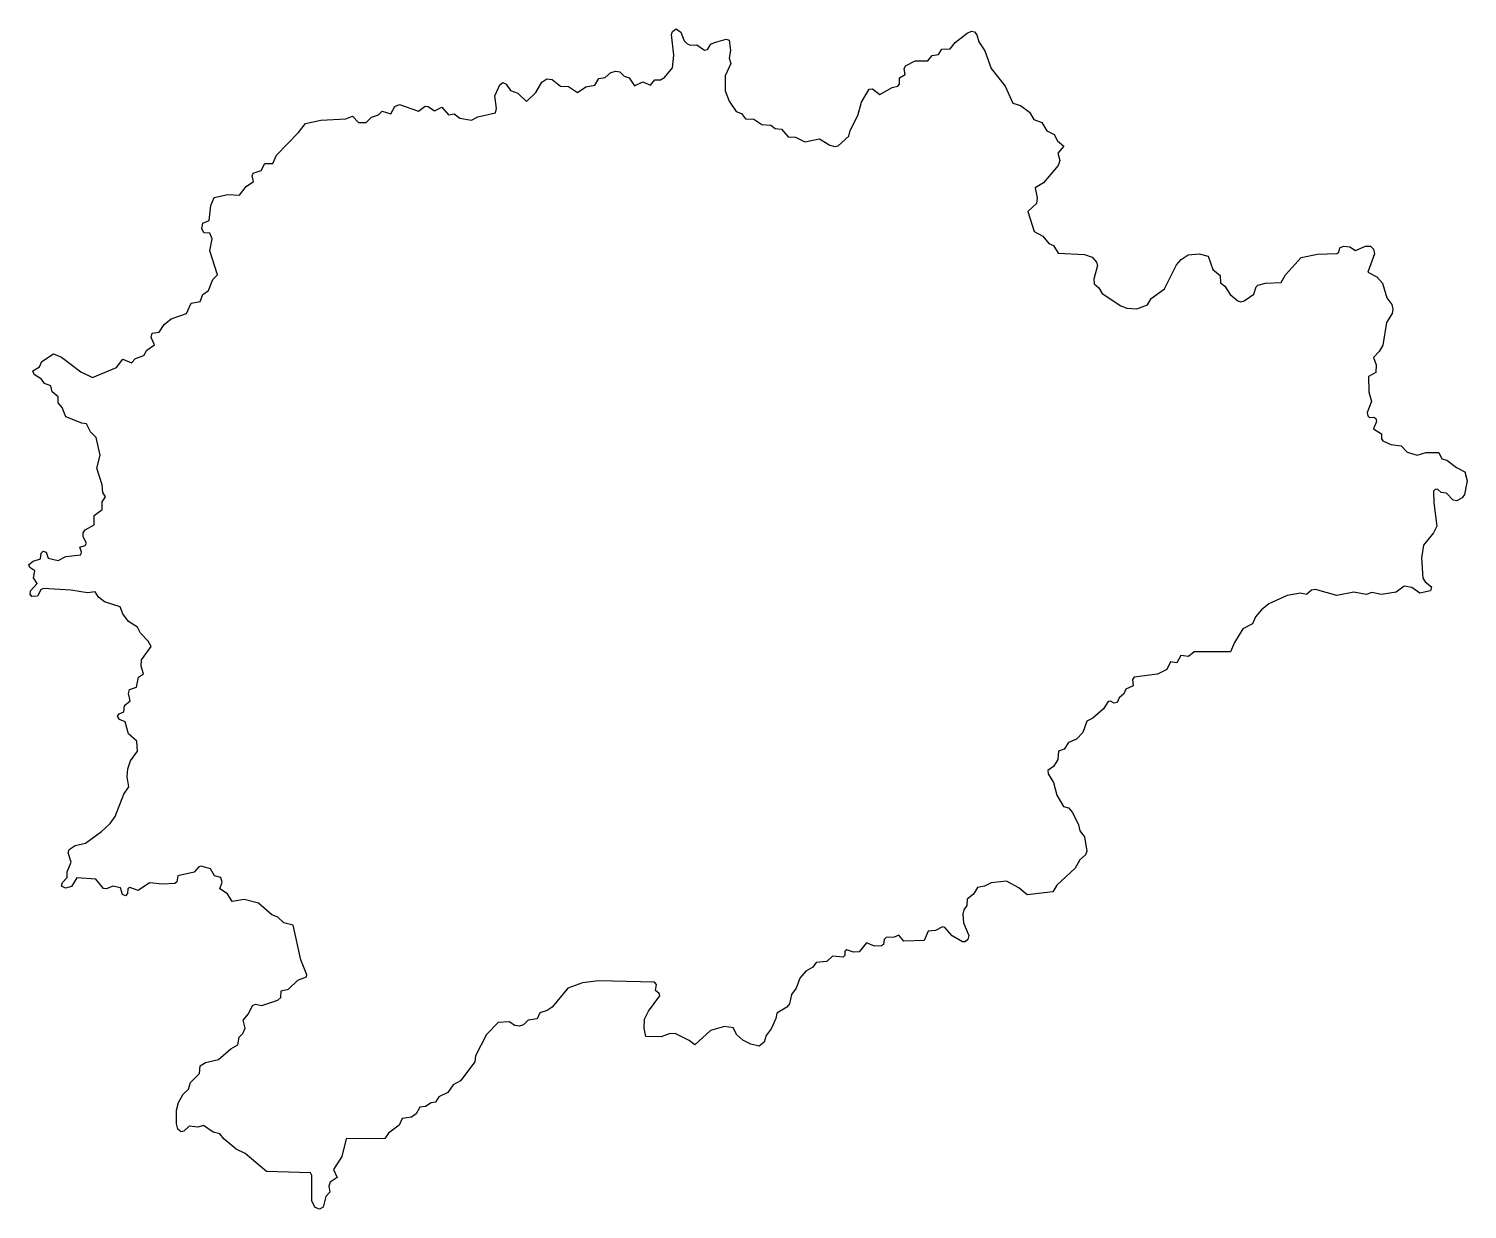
# Model space of a CAD drawing. Header units: millimetres. Extents: x 68 to 257, y 61 to 216.
import ezdxf

# ---------------------------------------------------------------- set-up
doc = ezdxf.new("R2010")
doc.units = ezdxf.units.MM
doc.layers.add('CUT', color=7, linetype='CONTINUOUS')

msp = doc.modelspace()

# ---------------------------------------------------------------- linework, layer by layer
at = {"layer": 'CUT'}
msp.add_lwpolyline([(68.3499, 145.6441), (69.3192, 145.9398), (69.4262, 146.6588), (69.6699, 146.95), (70.0679, 146.8067), (70.3185, 146.0115), (71.6524, 145.7284), (72.66, 146.2334), (74.6193, 146.4795), (74.7061, 146.7974), (74.4924, 147.4544), (75.1815, 147.6932), (75.3539, 147.9749), (74.9231, 148.8385), (74.929, 149.3371), (75.211, 149.7544), (76.3664, 150.4157), (76.3739, 151.6299), (77.404, 152.4199), (77.4133, 153.4209), (77.8434, 154.0911), (77.4964, 154.6638), (77.406, 155.6373), (76.729, 157.846), (77.1555, 159.5446), (76.6165, 161.8758), (75.8888, 162.611), (75.349, 163.6614), (74.7721, 163.7282), (72.6611, 164.5929), (72.1644, 165.8009), (71.6591, 166.4324), (71.6288, 167.2111), (70.8828, 167.854), (70.6962, 168.66), (69.8661, 168.9672), (69.4545, 169.5334), (68.4865, 170.1448), (68.3174, 170.612), (69.2137, 171.1457), (69.5135, 171.8501), (71.0486, 172.8589), (72.0783, 172.3992), (74.638, 170.5001), (76.1334, 169.742), (79.3016, 171.0468), (80.1195, 172.1621), (81.2748, 171.6389), (81.784, 172.2129), (82.8893, 172.6295), (83.2691, 173.3404), (84.2753, 174.0413), (83.8643, 174.9923), (83.9633, 175.5452), (84.8799, 175.6758), (85.5577, 176.6749), (86.4931, 177.456), (88.4853, 178.1385), (89.12, 179.4771), (90.2769, 179.6953), (90.6185, 180.6157), (91.3544, 181.1536), (91.9506, 182.6038), (92.5553, 183.2302), (91.5685, 186.3536), (91.8583, 187.9535), (91.5438, 188.665), (90.7792, 188.7346), (90.4864, 189.2837), (90.6318, 189.98), (91.4405, 190.3502), (91.683, 192.3056), (92.1141, 193.3397), (93.9076, 193.7424), (95.4579, 193.6498), (96.3278, 194.798), (97.2759, 195.4396), (97.1254, 196.1988), (97.2351, 196.5519), (98.2896, 196.8992), (98.7526, 197.8053), (99.8306, 197.8054), (100.3042, 198.9373), (103.2001, 201.8718), (104.1207, 203.0822), (106.0934, 203.5176), (109.3763, 203.6807), (110.2874, 204.0354), (111.0722, 203.2125), (112.0469, 203.1814), (112.749, 203.9118), (113.6978, 204.1978), (114.1737, 204.7012), (115.3161, 204.3523), (115.8244, 205.2971), (116.434, 205.5464), (118.9474, 204.6967), (119.8244, 205.3464), (120.2038, 205.3163), (121.0363, 204.7351), (122.0105, 205.2099), (122.8638, 204.1969), (123.6184, 204.3306), (124.3506, 203.7626), (125.8912, 203.4997), (126.7122, 203.9569), (129.0296, 204.4536), (129.1618, 205.0287), (128.9555, 206.7028), (129.5907, 208.1477), (130.0154, 208.4481), (130.4541, 208.2204), (130.9995, 207.3826), (131.947, 207.0375), (133.1201, 205.952), (134.3134, 207.1216), (135.1256, 208.4793), (135.7814, 208.9158), (136.4716, 208.8523), (137.5734, 207.9768), (138.6169, 207.9133), (139.7981, 207.1498), (140.8742, 207.8919), (142.0707, 208.1019), (142.5836, 208.978), (143.4116, 209.0869), (144.1743, 209.7567), (144.8173, 209.961), (145.3632, 209.851), (145.9117, 209.2655), (146.574, 209.0618), (147.2753, 208.0361), (148.364, 208.5333), (149.3588, 208.1243), (149.9227, 208.7992), (150.6805, 208.8086), (151.1959, 209.1135), (152.2367, 210.3643), (152.4374, 212.0194), (152.108, 214.7372), (152.269, 215.1638), (152.7268, 215.5052), (153.35, 215.0562), (153.7707, 213.9329), (154.1188, 213.5581), (154.5831, 213.3467), (155.4663, 213.3876), (156.4546, 212.7176), (156.8686, 212.7967), (157.3058, 213.4631), (157.7856, 213.7101), (159.3201, 214.1561), (159.6798, 214.0199), (159.8782, 212.6483), (159.7144, 211.6339), (159.8934, 210.9443), (159.1679, 209.3077), (159.1628, 207.3434), (159.6891, 206.0022), (160.6245, 204.6628), (161.2938, 204.3674), (161.8408, 203.6739), (162.9364, 203.6267), (163.9845, 202.9405), (165.1791, 202.8382), (165.7186, 202.4022), (166.561, 202.3142), (167.4435, 201.3025), (168.407, 201.2766), (169.6028, 200.6623), (171.5672, 201.0421), (172.8941, 200.2229), (173.5587, 200.0518), (174.0034, 200.1523), (175.3857, 201.405), (175.5725, 202.156), (176.5816, 204.1362), (177.0495, 205.8866), (178.0619, 207.5905), (178.5028, 207.6323), (179.462, 206.864), (181.0963, 207.8108), (181.8447, 207.9601), (182.0439, 208.2279), (182.045, 209.0572), (182.7898, 209.4904), (182.6491, 210.2399), (182.85, 210.6294), (184.0925, 211.2884), (185.7695, 211.3039), (186.3135, 212.0133), (187.152, 212.1483), (187.5813, 212.8429), (188.6712, 212.876), (189.368, 213.6847), (190.9343, 214.9122), (191.4931, 215.1883), (191.8743, 215.0879), (192.213, 214.7017), (192.4348, 213.7799), (193.247, 212.6167), (194.0592, 210.2818), (195.9228, 207.9888), (196.9195, 205.7192), (197.9346, 205.4452), (199.1128, 204.5669), (199.6746, 203.5839), (200.7037, 203.2243), (201.3686, 202.0967), (202.3503, 201.6283), (202.7725, 200.7792), (203.6113, 200.0808), (202.8316, 199.1629), (203.0878, 198.2328), (202.8437, 197.5775), (200.9243, 195.2672), (199.8375, 194.6063), (200.1143, 193.3023), (200.0032, 192.5807), (198.8654, 191.5268), (199.6986, 188.9183), (200.866, 188.2833), (201.6218, 187.3235), (202.2623, 187.0415), (202.8722, 186.0733), (206.3066, 185.8919), (207.309, 185.5494), (207.9077, 184.8654), (208.0334, 184.4152), (207.5413, 182.6571), (207.5664, 182.0371), (208.1784, 181.4888), (208.6269, 180.7601), (211.1043, 179.1423), (211.8741, 178.8281), (213.1978, 178.7563), (214.5864, 179.2552), (215.047, 180.1023), (216.8037, 181.3551), (218.4081, 184.5369), (219.0034, 185.219), (219.9172, 185.8165), (221.3438, 185.9739), (222.541, 185.6544), (223.1454, 183.9065), (224.1286, 183.1081), (224.1862, 182.1782), (224.718, 181.7173), (225.4148, 180.6306), (226.4347, 179.7824), (226.8354, 179.6716), (227.2897, 179.7904), (228.5563, 180.6519), (228.8242, 181.6355), (229.0845, 181.8623), (230.0626, 182.1072), (232.1067, 182.2009), (232.6718, 183.2158), (234.7607, 185.4652), (236.9109, 185.9063), (239.4306, 185.9886), (239.6905, 186.1994), (239.8158, 186.775), (240.2859, 186.9833), (241.1503, 186.8632), (241.8978, 186.3931), (243.2054, 186.9664), (243.8358, 186.9659), (244.2196, 186.5844), (244.3533, 185.9452), (243.5158, 183.5696), (244.683, 182.935), (245.4218, 182.1291), (245.994, 180.1878), (246.6477, 179.3372), (246.7958, 178.7186), (246.677, 178.1243), (245.9673, 176.9528), (245.4789, 173.967), (245.0001, 173.1302), (244.2309, 172.3409), (244.5839, 171.4148), (244.5569, 170.3997), (243.5976, 169.8498), (243.6164, 167.8519), (243.9572, 166.5698), (243.4188, 165.1335), (243.4931, 164.7059), (243.714, 164.4997), (244.2715, 164.5253), (244.565, 164.3418), (244.6125, 163.9566), (244.2549, 163.0078), (245.2826, 162.3612), (245.293, 161.6973), (245.479, 161.4259), (246.502, 160.953), (247.8571, 160.7716), (248.6768, 159.9157), (249.9734, 159.5389), (251.0937, 159.9128), (252.8237, 159.8729), (253.1899, 159.0434), (253.8746, 158.9074), (255.1284, 157.9236), (256.2398, 157.3341), (256.5393, 156.1751), (256.1674, 154.393), (255.86, 153.9415), (255.1727, 153.5413), (254.6816, 153.6401), (253.8379, 154.5427), (253.1265, 154.6638), (252.6456, 155.0593), (252.3166, 155.0395), (252.1299, 154.8112), (252.1401, 153.3059), (252.5346, 150.229), (252.1124, 149.3705), (250.8156, 147.7325), (250.5319, 146.0627), (250.7064, 143.4039), (250.9981, 142.9097), (251.8686, 142.2478), (251.7344, 141.7349), (250.3126, 141.4347), (249.2664, 142.1887), (248.2631, 142.3288), (247.1936, 141.5799), (245.3057, 141.2518), (244.0228, 141.4988), (243.2633, 141.2678), (241.6688, 141.5482), (239.4437, 141.1035), (236.6384, 141.8955), (236.1121, 141.8037), (235.4699, 141.2704), (234.6614, 141.4402), (232.9092, 141.1262), (230.5061, 140.0096), (229.5263, 139.2248), (228.7743, 138.317), (228.3817, 137.4011), (227.1078, 136.7682), (226.003, 134.9659), (225.4812, 133.7116), (220.7275, 133.7151), (219.9474, 133.1275), (218.9811, 133.2293), (218.425, 132.3002), (217.5998, 132.4273), (217.1377, 131.4025), (215.9095, 130.8024), (212.8366, 130.402), (212.6323, 130.1018), (212.7145, 129.2596), (211.727, 128.8096), (211.4894, 128.2188), (210.8638, 127.6813), (210.5868, 127.0753), (210.2278, 126.9753), (209.7175, 127.2444), (209.4177, 127.2032), (208.8199, 126.2387), (207.3924, 125.0324), (206.6356, 124.6314), (206.1176, 123.141), (205.2574, 122.2817), (204.2306, 121.8114), (203.6573, 120.965), (202.9227, 120.7006), (202.8385, 119.6154), (202.2368, 118.6931), (201.4923, 118.1703), (201.5638, 117.7322), (202.2391, 116.5978), (202.6974, 114.9079), (203.5489, 113.432), (204.2146, 113.2592), (204.7561, 112.652), (205.5257, 111.035), (205.7045, 110.2362), (206.3124, 109.4611), (206.6074, 107.5863), (206.4586, 107.0946), (205.6991, 106.4479), (205.0892, 105.3461), (202.6703, 103.09), (202.1541, 102.2354), (198.7834, 101.8436), (197.7163, 102.7448), (196.0908, 103.6433), (194.0676, 103.4026), (193.1906, 102.9617), (192.2894, 102.8182), (191.7533, 101.9197), (190.9373, 101.281), (190.893, 100.443), (190.475, 99.8536), (190.3379, 99.2897), (190.44, 98.1476), (191.1349, 96.4921), (191.0132, 95.9783), (190.6645, 95.6763), (190.3266, 95.6589), (188.9767, 96.4531), (187.9864, 97.5518), (187.6916, 97.6493), (186.7522, 97.1525), (185.7927, 97.0903), (185.2634, 95.8378), (182.5923, 95.739), (181.9589, 96.5486), (181.3331, 96.2972), (180.3115, 96.2376), (180.015, 95.9801), (179.949, 95.3005), (179.6827, 95.1334), (178.7495, 95.1097), (177.7193, 95.5201), (176.7521, 94.3399), (176.014, 94.2921), (175.1542, 94.6294), (174.8878, 94.4342), (174.8586, 93.8728), (174.6617, 93.6432), (173.2321, 93.7857), (172.5098, 93.091), (171.1049, 92.955), (170.6826, 92.3348), (169.757, 91.8067), (168.957, 90.9195), (168.5009, 89.6002), (167.8617, 88.7668), (167.6304, 87.5292), (167.2538, 87.0848), (165.9621, 86.3082), (165.8273, 85.6297), (165.2085, 84.261), (164.5363, 83.3577), (164.281, 82.5229), (163.6492, 81.9766), (162.5372, 82.2263), (161.4807, 82.7793), (160.7174, 83.4433), (160.1995, 84.3963), (159.0866, 84.5592), (157.258, 84.0179), (155.1756, 82.1386), (154.4496, 82.7382), (152.5888, 83.6325), (151.8189, 83.5954), (150.7774, 83.1824), (148.7697, 83.2468), (148.5525, 84.3318), (148.6017, 85.4988), (149.1253, 86.589), (150.613, 88.5905), (150.5304, 88.8776), (150.0273, 89.2783), (150.1801, 90.0539), (149.8969, 90.3934), (142.54, 90.5527), (140.4645, 90.2971), (138.5448, 89.5715), (136.4538, 87.1056), (135.833, 86.6617), (134.8471, 86.3488), (134.5148, 85.5466), (133.3035, 85.4079), (132.707, 84.7603), (132.1662, 84.6134), (131.5691, 84.7091), (130.8297, 85.1857), (129.3865, 85.0874), (127.8726, 83.5007), (126.4093, 80.6973), (126.3141, 79.911), (124.4357, 77.4444), (123.4816, 76.8888), (122.7833, 75.8763), (121.6135, 75.3207), (121.1711, 74.6352), (120.5721, 74.5205), (119.8375, 74.0615), (119.0975, 73.9599), (118.6122, 73.1005), (118.0032, 72.6599), (116.7853, 72.4955), (116.4094, 71.6117), (115.0068, 70.5483), (114.5086, 69.8617), (109.4188, 69.8068), (108.8707, 67.5021), (107.7816, 65.8104), (108.2546, 64.7265), (107.3212, 64.1218), (107.1429, 63.5976), (107.2744, 62.7988), (106.7548, 62.238), (106.4388, 60.842), (105.9567, 60.575), (105.3909, 60.8144), (104.954, 61.6148), (104.9515, 65.0226), (104.757, 65.345), (98.9763, 65.5323), (96.1867, 67.901), (95.0112, 68.4399), (93.4129, 69.7705), (92.8623, 70.474), (91.9838, 70.6702), (90.7353, 71.5445), (89.9572, 71.3634), (88.8189, 71.4842), (88.1381, 70.8134), (87.7963, 70.7246), (87.3584, 71.0725), (87.1818, 71.7691), (87.1844, 73.5816), (87.4563, 74.5725), (88.0646, 75.6634), (88.7331, 76.3509), (88.9935, 77.2002), (90.1909, 78.3932), (90.2718, 79.3748), (91.0016, 79.8257), (92.6701, 80.2437), (94.2986, 81.6424), (95.2432, 82.1346), (95.3821, 83.1405), (95.8821, 83.6411), (96.2007, 84.3511), (95.9319, 85.371), (96.6192, 86.2084), (97.1425, 87.2964), (97.5462, 87.4865), (98.3606, 87.3047), (100.472, 88.0091), (100.8552, 88.3544), (100.9201, 89.2473), (101.8666, 89.4734), (103.1103, 90.6536), (104.2359, 91.062), (104.2731, 91.3578), (103.5077, 93.312), (102.5044, 97.8681), (101.2425, 98.1813), (100.4639, 98.8951), (99.6709, 99.2032), (97.9158, 100.7357), (96.0484, 101.242), (94.4815, 100.9628), (93.8483, 101.9709), (92.8647, 102.6221), (93.1881, 103.5087), (93.0037, 104.0946), (92.1574, 104.3282), (91.6459, 105.2569), (90.4032, 105.5994), (90.0909, 105.4999), (89.4855, 104.7979), (87.3439, 104.3119), (87.2241, 103.5425), (86.9641, 103.3147), (85.3389, 103.219), (83.6191, 103.405), (82.128, 102.4078), (81.0612, 102.8127), (80.7894, 102.6098), (80.7557, 102.0309), (80.4748, 101.729), (80.1038, 101.8994), (79.8445, 102.7553), (78.8354, 102.9866), (78.0104, 102.6276), (77.5958, 102.65), (76.5828, 103.8842), (74.0883, 104.0492), (73.3818, 102.9133), (72.6161, 102.7217), (72.0856, 102.9944), (72.2152, 103.4424), (72.8366, 104.0921), (72.8303, 104.844), (73.3488, 106.1126), (72.945, 107.3456), (73.0724, 107.808), (73.8832, 108.3138), (75.2238, 108.6395), (77.3415, 110.143), (78.4634, 111.1979), (79.1486, 112.0981), (80.2534, 115.0525), (80.9019, 116.0053), (80.6939, 117.3202), (80.7795, 118.3806), (81.1593, 119.4173), (82.0479, 120.6988), (81.9879, 122.0201), (80.8946, 122.9802), (80.4516, 124.5273), (79.6862, 124.87), (79.4508, 125.2858), (79.6558, 125.5977), (80.2722, 125.8353), (80.35, 126.6822), (81.1168, 127.309), (80.8917, 128.2605), (81.0068, 128.7899), (81.911, 129.0966), (82.193, 130.4012), (82.8523, 130.8645), (82.5344, 131.8311), (82.5877, 132.6867), (83.872, 134.4149), (83.4673, 135.1134), (82.4317, 136.1807), (82.0487, 136.9897), (80.8909, 137.7093), (80.118, 138.7385), (79.7694, 139.631), (77.7233, 140.2933), (76.9243, 140.8901), (76.4896, 141.5884), (75.4782, 141.4673), (73.3322, 141.8329), (69.6701, 142.0411), (69.3827, 141.8767), (68.9355, 141.0552), (68.201, 141.0096), (67.9684, 141.3159), (68.005, 141.7287), (68.8749, 142.716), (68.416, 143.4261), (68.5714, 144.365), (67.9093, 144.8107), (67.7909, 145.2036)], close=True, dxfattribs=at)

doc.saveas('drawing.dxf')
